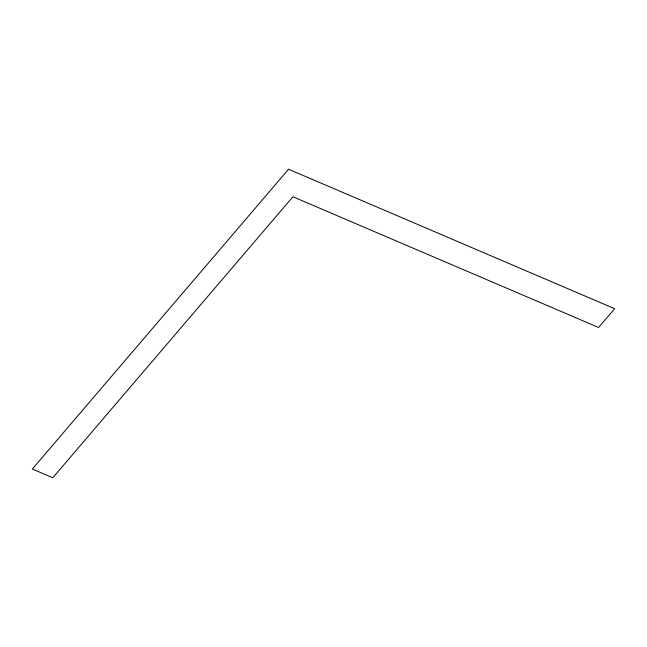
<?xml version="1.0" encoding="UTF-8"?>
<svg xmlns="http://www.w3.org/2000/svg" width="647" height="647" viewBox="0 0 647 647"><rect width="100%" height="100%" fill="white"/><g stroke="black" fill="none" stroke-linecap="round" stroke-linejoin="round"><path stroke-width="0.97" d="M288.554 169.231L32.35 469.026L52.787 477.769L292.929 196.761L598.596 327.487L614.65 308.7L288.554 169.231"/></g></svg>
